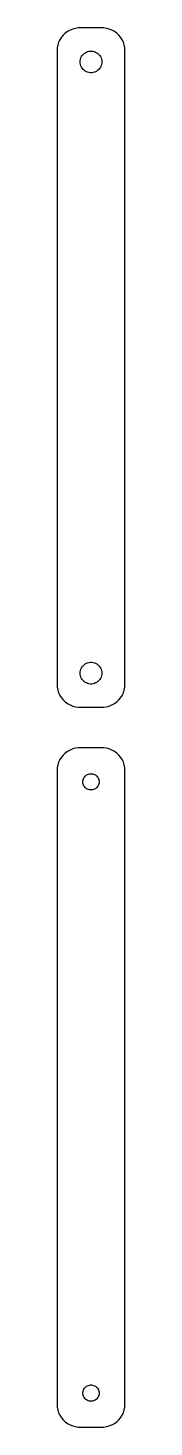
# Model space of a CAD drawing. Header units: metres. Extents: x -8 to 8, y 84 to 393.
import ezdxf

# ---------------------------------------------------------------- set-up
doc = ezdxf.new("R2010")
doc.units = ezdxf.units.M

msp = doc.modelspace()

# ---------------------------------------------------------------- linework, layer by layer
for p, q in [((-4.62889, 392.524), (-5.17912, 392.222)), ((-4.04507, 392.755), (-4.62889, 392.524)), ((-3.4369, 392.911), (-4.04507, 392.755)), ((-2.81395, 392.99), (-3.4369, 392.911)), ((2.81395, 392.99), (-2.81395, 392.99)), ((3.4369, 392.911), (2.81395, 392.99)), ((4.04507, 392.755), (3.4369, 392.911)), ((4.62889, 392.524), (4.04507, 392.755)), ((5.17912, 392.222), (4.62889, 392.524)), ((-7.14888, 389.841), (-7.34291, 389.243)), ((-6.88153, 390.409), (-7.14888, 389.841)), ((-6.54507, 390.939), (-6.88153, 390.409)), ((-6.14484, 391.423), (-6.54507, 390.939)), ((-5.68712, 391.853), (-6.14484, 391.423)), ((-5.17912, 392.222), (-5.68712, 391.853)), ((5.68712, 391.853), (5.17912, 392.222)), ((6.14484, 391.423), (5.68712, 391.853)), ((6.54507, 390.939), (6.14484, 391.423)), ((6.88153, 390.409), (6.54507, 390.939)), ((7.14888, 389.841), (6.88153, 390.409)), ((7.34291, 389.243), (7.14888, 389.841)), ((-7.46057, 388.627), (-7.5, 388)), ((-7.5, 388), (-7.5, 248)), ((-7.34291, 389.243), (-7.46057, 388.627)), ((-2.32458, 386.097), (-2.23146, 386.383)), ((-2.23146, 386.383), (-2.10313, 386.656)), ((-2.10313, 386.656), (-1.94164, 386.911)), ((-1.94164, 386.911), (-1.74951, 387.143)), ((-1.74951, 387.143), (-1.52982, 387.349)), ((-1.52982, 387.349), (-1.28598, 387.526)), ((-1.28598, 387.526), (-1.02187, 387.672)), ((-1.02187, 387.672), (-0.741638, 387.783)), ((-0.741638, 387.783), (-0.449707, 387.857)), ((-0.449707, 387.857), (-0.150696, 387.895)), ((-0.150696, 387.895), (0.150696, 387.895)), ((0.150696, 387.895), (0.449707, 387.857)), ((0.449707, 387.857), (0.741638, 387.783)), ((0.741638, 387.783), (1.02187, 387.672)), ((1.02187, 387.672), (1.28598, 387.526)), ((1.28598, 387.526), (1.52982, 387.349)), ((1.52982, 387.349), (1.74951, 387.143)), ((1.74951, 387.143), (1.94164, 386.911)), ((1.94164, 386.911), (2.10313, 386.656)), ((2.10313, 386.656), (2.23146, 386.383)), ((2.23146, 386.383), (2.32458, 386.097)), ((7.46057, 388.627), (7.34291, 389.243)), ((7.5, 388), (7.46057, 388.627)), ((7.5, 248), (7.5, 388)), ((-2.39999, 385.5), (-2.38107, 385.801)), ((-2.38107, 385.199), (-2.39999, 385.5)), ((-2.38107, 385.801), (-2.32458, 386.097)), ((-2.32458, 384.903), (-2.38107, 385.199)), ((-2.23146, 384.617), (-2.32458, 384.903)), ((-2.10313, 384.344), (-2.23146, 384.617)), ((-1.94164, 384.089), (-2.10313, 384.344)), ((-1.74951, 383.857), (-1.94164, 384.089)), ((-1.52982, 383.651), (-1.74951, 383.857)), ((-1.28598, 383.474), (-1.52982, 383.651)), ((-1.02187, 383.328), (-1.28598, 383.474)), ((-0.741638, 383.217), (-1.02187, 383.328)), ((-0.449707, 383.143), (-0.741638, 383.217)), ((-0.150696, 383.105), (-0.449707, 383.143)), ((0.449707, 383.143), (0.150696, 383.105)), ((0.741638, 383.217), (0.449707, 383.143)), ((1.02187, 383.328), (0.741638, 383.217)), ((1.28598, 383.474), (1.02187, 383.328)), ((1.52982, 383.651), (1.28598, 383.474)), ((1.74951, 383.857), (1.52982, 383.651)), ((1.94164, 384.089), (1.74951, 383.857)), ((2.10313, 384.344), (1.94164, 384.089)), ((2.23146, 384.617), (2.10313, 384.344)), ((2.32458, 384.903), (2.23146, 384.617)), ((2.32458, 386.097), (2.38107, 385.801)), ((2.38107, 385.199), (2.32458, 384.903)), ((2.38107, 385.801), (2.39999, 385.5)), ((2.39999, 385.5), (2.38107, 385.199)), ((0.150696, 383.105), (-0.150696, 383.105)), ((-2.39999, 250.5), (-2.38107, 250.801)), ((-2.38107, 250.199), (-2.39999, 250.5)), ((-2.38107, 250.801), (-2.32458, 251.097)), ((-2.32458, 251.097), (-2.23146, 251.383)), ((-2.23146, 251.383), (-2.10313, 251.656)), ((-2.10313, 251.656), (-1.94164, 251.911)), ((-1.94164, 251.911), (-1.74951, 252.143)), ((-1.74951, 252.143), (-1.52982, 252.349)), ((-1.52982, 252.349), (-1.28598, 252.526)), ((-1.28598, 252.526), (-1.02187, 252.672)), ((-1.02187, 252.672), (-0.741638, 252.783)), ((-0.741638, 252.783), (-0.449707, 252.857)), ((-0.449707, 252.857), (-0.150696, 252.895)), ((-0.150696, 252.895), (0.150696, 252.895)), ((0.150696, 252.895), (0.449707, 252.857)), ((0.449707, 252.857), (0.741638, 252.783)), ((0.741638, 252.783), (1.02187, 252.672)), ((1.02187, 252.672), (1.28598, 252.526)), ((1.28598, 252.526), (1.52982, 252.349)), ((1.52982, 252.349), (1.74951, 252.143)), ((1.74951, 252.143), (1.94164, 251.911)), ((1.94164, 251.911), (2.10313, 251.656)), ((2.10313, 251.656), (2.23146, 251.383)), ((2.23146, 251.383), (2.32458, 251.097)), ((2.32458, 251.097), (2.38107, 250.801)), ((2.38107, 250.801), (2.39999, 250.5)), ((2.39999, 250.5), (2.38107, 250.199)), ((-7.5, 248), (-7.46057, 247.373)), ((-7.46057, 247.373), (-7.34291, 246.757)), ((-2.32458, 249.903), (-2.38107, 250.199)), ((-2.23146, 249.617), (-2.32458, 249.903)), ((-2.10313, 249.344), (-2.23146, 249.617)), ((-1.94164, 249.089), (-2.10313, 249.344)), ((-1.74951, 248.857), (-1.94164, 249.089)), ((-1.52982, 248.651), (-1.74951, 248.857)), ((-1.28598, 248.474), (-1.52982, 248.651)), ((-1.02187, 248.328), (-1.28598, 248.474)), ((-0.741638, 248.217), (-1.02187, 248.328)), ((-0.449707, 248.143), (-0.741638, 248.217)), ((-0.150696, 248.105), (-0.449707, 248.143)), ((0.150696, 248.105), (-0.150696, 248.105)), ((0.449707, 248.143), (0.150696, 248.105)), ((0.741638, 248.217), (0.449707, 248.143)), ((1.02187, 248.328), (0.741638, 248.217)), ((1.28598, 248.474), (1.02187, 248.328)), ((1.52982, 248.651), (1.28598, 248.474)), ((1.74951, 248.857), (1.52982, 248.651)), ((1.94164, 249.089), (1.74951, 248.857)), ((2.10313, 249.344), (1.94164, 249.089)), ((2.23146, 249.617), (2.10313, 249.344)), ((2.32458, 249.903), (2.23146, 249.617)), ((2.38107, 250.199), (2.32458, 249.903)), ((7.34291, 246.757), (7.46057, 247.373)), ((7.46057, 247.373), (7.5, 248)), ((-7.34291, 246.757), (-7.14888, 246.159)), ((-7.14888, 246.159), (-6.88153, 245.591)), ((-6.88153, 245.591), (-6.54507, 245.061)), ((-6.54507, 245.061), (-6.14484, 244.577)), ((-6.14484, 244.577), (-5.68712, 244.147)), ((-5.68712, 244.147), (-5.17912, 243.778)), ((5.17912, 243.778), (5.68712, 244.147)), ((5.68712, 244.147), (6.14484, 244.577)), ((6.14484, 244.577), (6.54507, 245.061)), ((6.54507, 245.061), (6.88153, 245.591)), ((6.88153, 245.591), (7.14888, 246.159)), ((7.14888, 246.159), (7.34291, 246.757)), ((-5.17912, 243.778), (-4.62889, 243.476)), ((-4.62889, 243.476), (-4.04507, 243.245)), ((-4.04507, 243.245), (-3.4369, 243.089)), ((-3.4369, 243.089), (-2.81395, 243.01)), ((-2.81395, 243.01), (2.81395, 243.01)), ((2.81395, 243.01), (3.4369, 243.089)), ((3.4369, 243.089), (4.04507, 243.245)), ((4.04507, 243.245), (4.62889, 243.476)), ((4.62889, 243.476), (5.17912, 243.778)), ((-6.54507, 231.939), (-6.88153, 231.409)), ((-6.14484, 232.423), (-6.54507, 231.939)), ((-5.68712, 232.853), (-6.14484, 232.423)), ((-5.17912, 233.222), (-5.68712, 232.853)), ((-4.62889, 233.524), (-5.17912, 233.222)), ((-4.04507, 233.755), (-4.62889, 233.524)), ((-3.4369, 233.911), (-4.04507, 233.755)), ((-2.81395, 233.99), (-3.4369, 233.911)), ((2.81395, 233.99), (-2.81395, 233.99)), ((3.4369, 233.911), (2.81395, 233.99)), ((4.04507, 233.755), (3.4369, 233.911)), ((4.62889, 233.524), (4.04507, 233.755)), ((5.17912, 233.222), (4.62889, 233.524)), ((5.68712, 232.853), (5.17912, 233.222)), ((6.14484, 232.423), (5.68712, 232.853)), ((6.54507, 231.939), (6.14484, 232.423)), ((6.88153, 231.409), (6.54507, 231.939)), ((-7.46057, 229.627), (-7.5, 229)), ((-7.5, 229), (-7.5, 89)), ((-7.34291, 230.243), (-7.46057, 229.627)), ((-7.14888, 230.841), (-7.34291, 230.243)), ((-6.88153, 231.409), (-7.14888, 230.841)), ((7.14888, 230.841), (6.88153, 231.409)), ((7.34291, 230.243), (7.14888, 230.841)), ((7.46057, 229.627), (7.34291, 230.243)), ((7.5, 229), (7.46057, 229.627)), ((7.5, 89), (7.5, 229)), ((-1.79999, 226.5), (-1.7858, 226.726)), ((-1.7858, 226.274), (-1.79999, 226.5)), ((-1.7858, 226.726), (-1.74344, 226.948)), ((-1.74344, 226.052), (-1.7858, 226.274)), ((-1.74344, 226.948), (-1.67358, 227.163)), ((-1.67358, 225.837), (-1.74344, 226.052)), ((-1.67358, 227.163), (-1.57735, 227.367)), ((-1.57735, 225.633), (-1.67358, 225.837)), ((-1.57735, 227.367), (-1.45622, 227.558)), ((-1.45622, 225.442), (-1.57735, 225.633)), ((-1.45622, 227.558), (-1.31213, 227.732)), ((-1.31213, 227.732), (-1.14735, 227.887)), ((-1.14735, 227.887), (-0.964478, 228.02)), ((-0.964478, 228.02), (-0.766388, 228.129)), ((-0.766388, 228.129), (-0.556229, 228.212)), ((-0.556229, 228.212), (-0.33728, 228.268)), ((-0.33728, 228.268), (-0.113022, 228.296)), ((-0.113022, 228.296), (0.113022, 228.296)), ((0.113022, 228.296), (0.33728, 228.268)), ((0.33728, 228.268), (0.556229, 228.212)), ((0.556229, 228.212), (0.766388, 228.129)), ((0.766388, 228.129), (0.964478, 228.02)), ((0.964478, 228.02), (1.14735, 227.887)), ((1.14735, 227.887), (1.31213, 227.732)), ((1.31213, 227.732), (1.45622, 227.558)), ((1.45622, 227.558), (1.57735, 227.367)), ((1.57735, 225.633), (1.45622, 225.442)), ((1.57735, 227.367), (1.67358, 227.163)), ((1.67358, 225.837), (1.57735, 225.633)), ((1.67358, 227.163), (1.74344, 226.948)), ((1.74344, 226.052), (1.67358, 225.837)), ((1.74344, 226.948), (1.7858, 226.726)), ((1.7858, 226.274), (1.74344, 226.052)), ((1.7858, 226.726), (1.79999, 226.5)), ((1.79999, 226.5), (1.7858, 226.274)), ((-1.31213, 225.268), (-1.45622, 225.442)), ((-1.14735, 225.113), (-1.31213, 225.268)), ((-0.964478, 224.98), (-1.14735, 225.113)), ((-0.766388, 224.871), (-0.964478, 224.98)), ((-0.556229, 224.788), (-0.766388, 224.871)), ((-0.33728, 224.732), (-0.556229, 224.788)), ((-0.113022, 224.704), (-0.33728, 224.732)), ((0.113022, 224.704), (-0.113022, 224.704)), ((0.33728, 224.732), (0.113022, 224.704)), ((0.556229, 224.788), (0.33728, 224.732)), ((0.766388, 224.871), (0.556229, 224.788)), ((0.964478, 224.98), (0.766388, 224.871)), ((1.14735, 225.113), (0.964478, 224.98)), ((1.31213, 225.268), (1.14735, 225.113)), ((1.45622, 225.442), (1.31213, 225.268)), ((-1.45622, 92.558), (-1.31213, 92.7322)), ((-1.31213, 92.7322), (-1.14735, 92.8869)), ((-1.14735, 92.8869), (-0.964478, 93.0198)), ((-0.964478, 93.0198), (-0.766388, 93.1287)), ((-0.766388, 93.1287), (-0.556229, 93.2119)), ((-0.556229, 93.2119), (-0.33728, 93.2681)), ((-0.33728, 93.2681), (-0.113022, 93.2964)), ((-0.113022, 93.2964), (0.113022, 93.2964)), ((0.113022, 93.2964), (0.33728, 93.2681)), ((0.33728, 93.2681), (0.556229, 93.2119)), ((0.556229, 93.2119), (0.766388, 93.1287)), ((0.766388, 93.1287), (0.964478, 93.0198)), ((0.964478, 93.0198), (1.14735, 92.8869)), ((1.14735, 92.8869), (1.31213, 92.7322)), ((1.31213, 92.7322), (1.45622, 92.558)), ((-1.79999, 91.5), (-1.7858, 91.7256)), ((-1.7858, 91.2744), (-1.79999, 91.5)), ((-1.7858, 91.7256), (-1.74344, 91.9476)), ((-1.74344, 91.0524), (-1.7858, 91.2744)), ((-1.74344, 91.9476), (-1.67358, 92.1626)), ((-1.67358, 90.8374), (-1.74344, 91.0524)), ((-1.67358, 92.1626), (-1.57735, 92.3672)), ((-1.57735, 90.6328), (-1.67358, 90.8374)), ((-1.57735, 92.3672), (-1.45622, 92.558)), ((-1.45622, 90.442), (-1.57735, 90.6328)), ((-1.31213, 90.2678), (-1.45622, 90.442)), ((-1.14735, 90.1131), (-1.31213, 90.2678)), ((-0.964478, 89.9802), (-1.14735, 90.1131)), ((-0.766388, 89.8713), (-0.964478, 89.9802)), ((-0.556229, 89.7881), (-0.766388, 89.8713)), ((-0.33728, 89.7319), (-0.556229, 89.7881)), ((-0.113022, 89.7036), (-0.33728, 89.7319)), ((0.113022, 89.7036), (-0.113022, 89.7036)), ((0.33728, 89.7319), (0.113022, 89.7036)), ((0.556229, 89.7881), (0.33728, 89.7319)), ((0.766388, 89.8713), (0.556229, 89.7881)), ((0.964478, 89.9802), (0.766388, 89.8713)), ((1.14735, 90.1131), (0.964478, 89.9802)), ((1.31213, 90.2678), (1.14735, 90.1131)), ((1.45622, 90.442), (1.31213, 90.2678)), ((1.45622, 92.558), (1.57735, 92.3672)), ((1.57735, 90.6328), (1.45622, 90.442)), ((1.57735, 92.3672), (1.67358, 92.1626)), ((1.67358, 90.8374), (1.57735, 90.6328)), ((1.67358, 92.1626), (1.74344, 91.9476)), ((1.74344, 91.0524), (1.67358, 90.8374)), ((1.74344, 91.9476), (1.7858, 91.7256)), ((1.7858, 91.2744), (1.74344, 91.0524)), ((1.7858, 91.7256), (1.79999, 91.5)), ((1.79999, 91.5), (1.7858, 91.2744)), ((-7.5, 89), (-7.46057, 88.3733)), ((-7.46057, 88.3733), (-7.34291, 87.7566)), ((-7.34291, 87.7566), (-7.14888, 87.1594)), ((-7.14888, 87.1594), (-6.88153, 86.5912)), ((-6.88153, 86.5912), (-6.54507, 86.0611)), ((6.54507, 86.0611), (6.88153, 86.5912)), ((6.88153, 86.5912), (7.14888, 87.1594)), ((7.14888, 87.1594), (7.34291, 87.7566)), ((7.34291, 87.7566), (7.46057, 88.3733)), ((7.46057, 88.3733), (7.5, 89)), ((-6.54507, 86.0611), (-6.14484, 85.5773)), ((-6.14484, 85.5773), (-5.68712, 85.1474)), ((-5.68712, 85.1474), (-5.17912, 84.7784)), ((-5.17912, 84.7784), (-4.62889, 84.4759)), ((-4.62889, 84.4759), (-4.04507, 84.2447)), ((-4.04507, 84.2447), (-3.4369, 84.0886)), ((-3.4369, 84.0886), (-2.81395, 84.0099)), ((-2.81395, 84.0099), (2.81395, 84.0099)), ((2.81395, 84.0099), (3.4369, 84.0886)), ((3.4369, 84.0886), (4.04507, 84.2447)), ((4.04507, 84.2447), (4.62889, 84.4759)), ((4.62889, 84.4759), (5.17912, 84.7784)), ((5.17912, 84.7784), (5.68712, 85.1474)), ((5.68712, 85.1474), (6.14484, 85.5773)), ((6.14484, 85.5773), (6.54507, 86.0611))]:
    msp.add_line(p, q)

doc.saveas('drawing.dxf')
